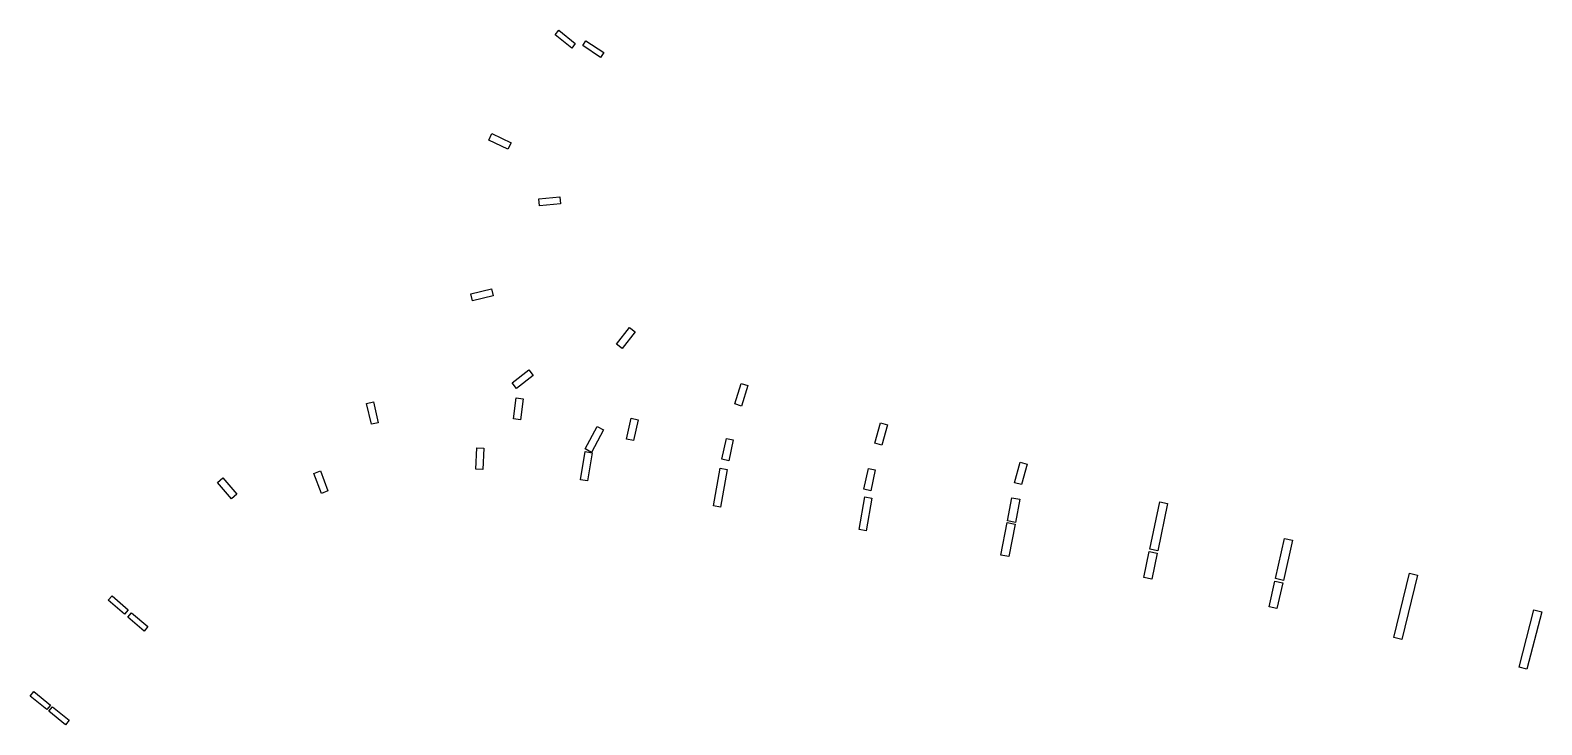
# Model space of a CAD drawing. Header units: metres. Extents: x 570931 to 571399, y 785571 to 785786.
import ezdxf

# ---------------------------------------------------------------- set-up
doc = ezdxf.new("R2010")
doc.units = ezdxf.units.M
doc.layers.add('盖梁', color=240, linetype='Continuous')

msp = doc.modelspace()

# ---------------------------------------------------------------- linework, layer by layer
at = {"layer": '盖梁'}
for points in [[(571099.53, 785782.07), (571098.41, 785780.66), (571093.26, 785784.78), (571094.38, 785786.19)], [(571108.32, 785779.27), (571107.32, 785777.77), (571101.82, 785781.41), (571102.81, 785782.91)], [(571079.61, 785751.31), (571078.66, 785749.32), (571072.7, 785752.15), (571073.65, 785754.14)], [(571094.77, 785734.54), (571094.97, 785732.35), (571088.4, 785731.73), (571088.2, 785733.92)], [(571073.58, 785706.01), (571074.09, 785703.87), (571067.67, 785702.34), (571067.16, 785704.48)], [(571116.34, 785694.06), (571118.09, 785692.72), (571114.08, 785687.48), (571112.33, 785688.81)], [(571085.13, 785680.92), (571086.48, 785679.19), (571081.28, 785675.13), (571079.92, 785676.86)], [(571081.22, 785672.24), (571083.4, 785671.94), (571082.52, 785665.4), (571080.34, 785665.7)], [(571150.9, 785676.64), (571153.01, 785676.01), (571151.1, 785669.69), (571148.99, 785670.33)], [(571034.83, 785670.46), (571036.97, 785670.95), (571038.44, 785664.52), (571036.29, 785664.03)], [(571106.34, 785663.29), (571108.28, 785662.25), (571104.56, 785655.32), (571102.62, 785656.36)], [(571116.81, 785665.9), (571118.97, 785665.45), (571117.6, 785658.99), (571115.45, 785659.45)], [(571194.17, 785664.47), (571196.29, 785663.88), (571194.51, 785657.53), (571192.4, 785658.12)], [(571146.36, 785659.65), (571148.51, 785659.2), (571147.14, 785652.74), (571144.99, 785653.2)], [(571068.95, 785656.72), (571071.15, 785656.62), (571070.84, 785650.02), (571068.64, 785650.13)], [(571102.6, 785655.54), (571104.77, 785655.17), (571103.31, 785646.46), (571101.14, 785646.82)], [(571018.45, 785648.76), (571020.5, 785649.54), (571022.85, 785643.37), (571020.79, 785642.59)], [(571144.46, 785650.43), (571146.63, 785650.05), (571144.57, 785638.31), (571142.4, 785638.69)], [(571190.38, 785650.34), (571192.54, 785649.88), (571191.17, 785643.42), (571189.02, 785643.88)], [(571237.48, 785652.25), (571239.6, 785651.66), (571237.82, 785645.31), (571235.7, 785645.9)], [(570988.58, 785645.94), (570990.25, 785647.38), (570994.57, 785642.39), (570992.9, 785640.95)], [(571189.27, 785641.52), (571191.44, 785641.14), (571189.66, 785631.01), (571187.5, 785631.39)], [(571234.88, 785641.25), (571237.33, 785640.78), (571235.96, 785633.61), (571233.51, 785634.08)], [(571280.73, 785639.95), (571283.17, 785639.44), (571280.09, 785624.76), (571277.64, 785625.27)], [(571233.41, 785633.56), (571235.86, 785633.09), (571233.93, 785622.99), (571231.48, 785623.46)], [(571319.43, 785628.65), (571321.87, 785628.1), (571319.04, 785615.61), (571316.6, 785616.17)], [(571277.49, 785624.55), (571279.94, 785624.03), (571278.25, 785616.01), (571275.81, 785616.52)], [(571358.17, 785617.82), (571360.59, 785617.23), (571355.74, 785597.28), (571353.31, 785597.87)], [(571316.43, 785615.42), (571318.87, 785614.87), (571317.05, 785606.87), (571314.62, 785607.42)], [(570954.72, 785609.47), (570955.89, 785610.83), (570960.89, 785606.53), (570959.72, 785605.16)], [(571396.74, 785606.54), (571399.16, 785605.91), (571394.53, 785588.14), (571392.11, 785588.77)], [(570960.8, 785604.23), (570961.98, 785605.59), (570966.98, 785601.28), (570965.81, 785599.92)], [(570930.54, 785579.73), (570931.67, 785581.13), (570936.79, 785576.96), (570935.66, 785575.57)], [(570936.31, 785575.03), (570937.45, 785576.42), (570942.57, 785572.26), (570941.43, 785570.86)]]:
    msp.add_lwpolyline(points, close=True, dxfattribs=at)

doc.saveas('drawing.dxf')
